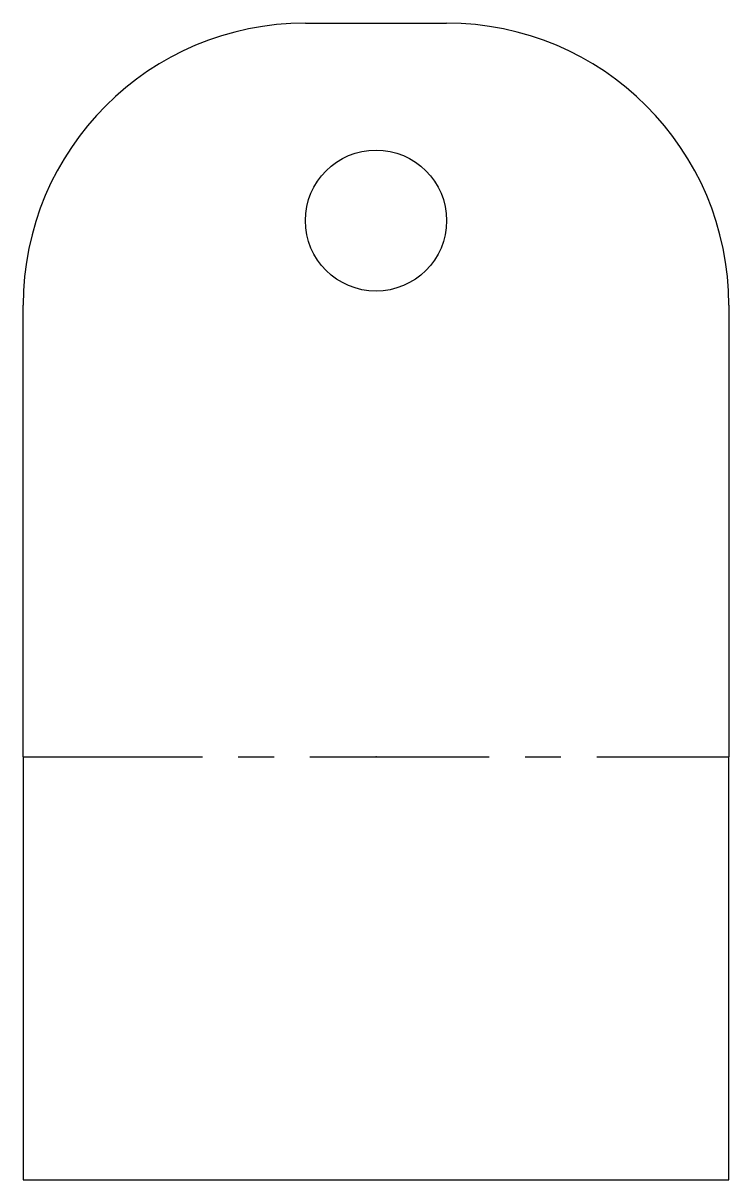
# Model space of a CAD drawing. Header units: millimetres. Extents: x -25 to 25, y -30 to 52.
import ezdxf

# ---------------------------------------------------------------- set-up
doc = ezdxf.new("R2010")
doc.units = ezdxf.units.MM
doc.header["$PDSIZE"] = -1
doc.linetypes.add('CENTERX2', pattern=[20.32, 12.7, -2.54, 2.54, -2.54])

msp = doc.modelspace()

# ---------------------------------------------------------------- linework, layer by layer
at = {"color": 7, "linetype": 'Continuous'}
for p, q in [((-5, 52), (5, 52)), ((-25, 0), (-25, 32)), ((25, 32), (25, 0)), ((-25, 0), (-25, -30)), ((25, -30), (25, 0)), ((-25, -30), (25, -30))]:
    msp.add_line(p, q, dxfattribs=at)
at = {"color": 7, "linetype": 'CENTERX2'}
msp.add_line((-25, 0), (25, 0), dxfattribs=at)
at = {"color": 7, "linetype": 'Continuous'}
msp.add_circle((0, 38), 5, dxfattribs=at)
for centre, start, end in [((-5, 32), 90, 180), ((5, 32), 0, 90)]:
    msp.add_arc(centre, 20, start, end, dxfattribs=at)
msp.add_point((0, 0), dxfattribs=at)

doc.saveas('drawing.dxf')
